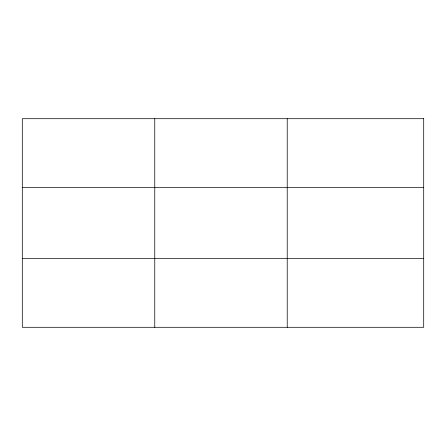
<?xml version="1.0" encoding="UTF-8"?>
<svg xmlns="http://www.w3.org/2000/svg" width="446" height="446" viewBox="0 0 446 446"><rect width="100%" height="100%" fill="white"/><g stroke="black" fill="none" stroke-linecap="round" stroke-linejoin="round"><path stroke-width="0.67" d="M22.3 187.537L423.7 187.537M22.3 258.463L423.7 258.463M287.224 118.703L287.224 327.297M154.762 118.703L154.762 327.297M423.7 118.703L423.7 327.297L22.3 327.297L22.3 118.703L423.7 118.703"/></g></svg>
